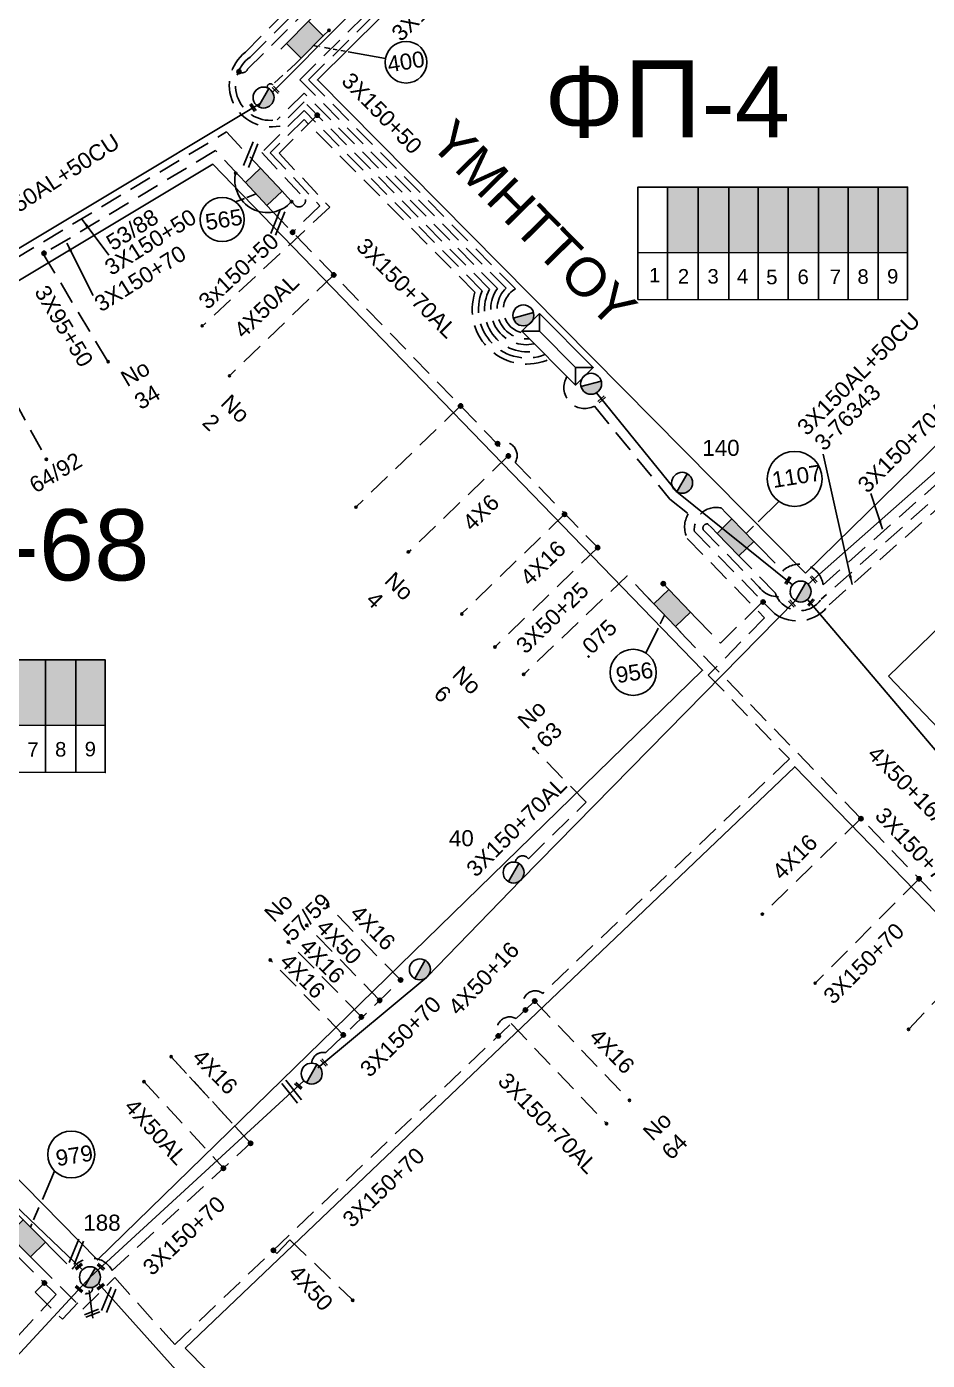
# Model space of a CAD drawing. Header units: millimetres. Extents: x 1421 to 13344, y 800 to 1949.
# Drawn here: x 11825.2 to 11926.5, y 963.7 to 1113.6 of the extents above; entities that cross this region are included whole.
import ezdxf

# ---------------------------------------------------------------- set-up
doc = ezdxf.new("R2010")
doc.units = ezdxf.units.MM
doc.linetypes.add('DASHED', pattern=[19.05, 12.7, -6.35])
for name, color, linetype in [('Link Box 4 Διευθύνσεων', 7, 'Continuous'), ('Pillar OTE', 7, 'Continuous'), ('Άγνωστα', 7, 'Continuous'), ('Γυμνά εναέρια ΧΤ και ΦΟΠ (3Φ)   4x50+16AL', 7, 'Continuous'), ('Εναέρια παροχή ΧΤ 4x16', 7, 'SYN_LINE'), ('Επιγραφές - Σχήματα', 7, 'Continuous'), ('Καλωδια ΧΤ  3X95+50', 7, 'Continuous'), ('Καλώδια ΧΤ   3x150+50CU', 7, 'DASHED'), ('Καλώδια ΧΤ   3x150+70AL', 7, 'DASHED'), ('Καλώδια ΧΤ   3x150AL+50CU', 7, 'DASHED'), ('Μηχανική τομή', 7, 'Continuous'), ('Στύλος ΦΜ', 7, 'Continuous'), ('Στύλος ΦΜ @ 1', 7, 'Continuous'), ('Συνδέσεις', 7, 'Continuous'), ('Τομή', 7, 'Continuous'), ('Υποσταθμός εναέριος 2 στύλων', 7, 'Continuous'), ('Υποσταθμός πόλεως', 7, 'Continuous'), ('Υπόβαθρο ΔΕΗ', 7, 'Continuous'), ('Υπόγεια Καλώδια Δικτύου ΧΤ   .075', 7, 'DASHED'), ('Υπόγεια Καλώδια Δικτύου ΧΤ   .10', 7, 'DASHED'), ('Υπόγεια καλώδια Παροχών ΧΤ   4x16AL', 7, 'DASHED'), ('Υπόγεια καλώδια Παροχών ΧΤ   4x50AL', 7, 'DASHED'), ('Υπόγεια καλώδια Παροχών ΧΤ   4x6', 7, 'DASHED')]:
    doc.layers.add(name, color=color, linetype=linetype)
doc.styles.add('arial', font='ARIAL.TTF')
doc.styles.get("Standard").update_dxf_attribs({"font": 'ARIAL.TTF'})
doc.linetypes.add('SYN_LINE', pattern='A,0.5,-0.0001,["/\\/\\/\\/",Standard,S=0.1,R=0,X=0,Y=-0.05],-0.25', length=0.7501)
doc.dimstyles.new('ISO-25', dxfattribs={"dimtxt": 2.5, "dimasz": 2.5, "dimexe": 1.25, "dimexo": 0.625, "dimtad": 1, "dimtxsty": 'Standard', "dimcen": 2.5, "dimadec": 0, "dimazin": 0, "dimtfac": 1, "dimtmove": 0, "dimatfit": 3, "dimfxl": 1, "dimarcsym": 0})

# ---------------------------------------------------------------- blocks, each defined once
blk = doc.blocks.new('LINK BOX 4 ΑΝΑΧΩΡΗΣΕΩΝ')
at = {"layer": 'Link Box 4 Διευθύνσεων', "ltscale": 40}
blk.add_hatch(color=256, dxfattribs=at).paths.add_polyline_path([(-3.54, 0), (-3.54, -4.67), (3.54, -4.67), (3.54, 0)])
for p, q in [((-3.54, 0), (-5.33, 0)), ((5.33, 0), (3.54, 0)), ((-3.54, -4.67), (-5.33, -4.67)), ((5.33, -4.67), (3.54, -4.67))]:
    blk.add_line(p, q, dxfattribs=at)
blk.add_lwpolyline([(-3.54, -4.67), (-3.54, 0), (3.54, 0), (3.54, -4.67)], close=True, dxfattribs=at)
blk = doc.blocks.new('ΥΠΑΡΧΩΝ ΤΣΙΜΕΝΤΕΝΙΟΣ ΣΤΥΛΟΣ')
at = {"layer": 'Στύλος ΦΜ'}
blk.add_hatch(color=7, dxfattribs=at).paths.add_polyline_path([(-1.29, -2.28, 0.574793), (2.62, 0, 0.268822), (1.3, 2.27)])
at = {"layer": 'Στύλος ΦΜ', "color": 7}
blk.add_line((-1.29, -2.28), (1.3, 2.27), dxfattribs=at)
blk.add_circle((0, 0), 2.62, dxfattribs=at)
at = {"layer": 'Στύλος ΦΜ', "flags": 4}
for tag, p in [('ΑΡΙΘΜΟΣ', (-4.68, 8.05)), ('ΤΥΠΟΣ', (-4.91, 3.03))]:
    blk.add_attdef(tag, p, '', height=4, dxfattribs=at)
blk = doc.blocks.new('ΥΠΟΣΤΑΘΜΟΣ ΕΝΑΕΡΙΟΣ ΕΠΙ 2 ΣΤΥΛΩΝ')
at = {"layer": 'Υποσταθμός εναέριος 2 στύλων', "linetype": 'Continuous'}
for points in [[(-11.97, -2.11, 0.574793), (-8.45, -0.07, 0.268822), (-9.64, 1.98)], [(9.68, -2.15, 0.574793), (13.19, -0.1, 0.268822), (12.01, 1.95)]]:
    blk.add_hatch(color=256, dxfattribs=at).paths.add_polyline_path(points)
for p, q in [((-11.97, -2.11), (-9.64, 1.98)), ((9.68, -2.15), (12.01, 1.95))]:
    blk.add_line(p, q, dxfattribs=at)
for centre in [(-10.81, -0.07), (10.84, -0.1)]:
    blk.add_circle(centre, 2.36, dxfattribs=at)
at = {"layer": 'Υποσταθμός πόλεως', "linetype": 'Continuous', "ltscale": 40}
blk.add_lwpolyline([(-8.57, 2.82), (8.57, 2.82), (8.57, -2.82), (-8.57, -2.82)], close=True, dxfattribs=at)
for points in [[(-5.75, 0), (-8.57, 2.82)], [(-8.57, -2.82), (-5.75, 0)], [(-5.75, 0), (5.75, 0)], [(5.75, 0), (8.57, 2.82)], [(8.57, -2.82), (5.75, 0)]]:
    blk.add_lwpolyline(points, dxfattribs=at)
at = {"layer": 'Υποσταθμός εναέριος 2 στύλων', "ltscale": 40, "flags": 1}
for tag, p in [('ΜΕΤΑΣΧΗΜΑΤΙΣΜΟΣ', (14.09, 2.51)), ('ΙΣΧΥΣ', (14.07, -0.28)), ('ΑΡΙΘΜΟΣ', (14.19, -3))]:
    blk.add_attdef(tag, p, '', height=1.8, dxfattribs=at)
blk = doc.blocks.new('ΜΗΧΑΝΙΚΗ ΤΟΜΗ')
at = {"layer": 'Μηχανική τομή', "ltscale": 40}
for p, q in [((-1.89, 0.78), (1.89, 0.78)), ((1.89, 0), (-1.89, 0))]:
    blk.add_line(p, q, dxfattribs=at)
blk = doc.blocks.new('ΤΟΜΗ')
at = {"layer": 'Τομή', "ltscale": 40}
for p, q in [((-5.68, 0), (5.68, 0)), ((5.68, -2.33), (-5.68, -2.33))]:
    blk.add_line(p, q, dxfattribs=at)
blk = doc.blocks.new('_ΣΥΝΔΕΣΗ')
at = {"layer": 'Συνδέσεις', "linetype": 'SYN_LINE', "ltscale": 40}
blk.add_hatch(color=256, dxfattribs=at).paths.add_polyline_path([(0.5, -0.01, 1), (-0.5, -0.01, 1)])
at = {"layer": 'Συνδέσεις'}
blk.add_circle((0, -0.01), 0.5, dxfattribs=at)
blk = doc.blocks.new('τομή_')
at = {"layer": 'Επιγραφές - Σχήματα'}
for p, q in [((-1.29, -0.22), (0.13, 0.75)), ((-1.08, -0.46), (0.34, 0.51)), ((-0.66, 0.62), (-0.29, -0.37))]:
    blk.add_line(p, q, dxfattribs=at)

msp = doc.modelspace()

# ---------------------------------------------------------------- hatches: boundary and pattern name
at = {"layer": 'Άγνωστα', "linetype": 'DASHED', "ltscale": 0.2}
h = msp.add_hatch(color=62, dxfattribs=at)
h.dxf.hatch_style = 1
h.paths.add_polyline_path([(11900.68935, 1095.59639), (11897.24947, 1095.59661), (11897.24901, 1088.23602), (11900.68889, 1088.23268)])
h = msp.add_hatch(color=6, dxfattribs=at)
h.dxf.hatch_style = 1
h.paths.add_polyline_path([(11900.68889, 1088.23268), (11904.12845, 1088.22933), (11904.12892, 1095.59618), (11900.68935, 1095.59639)])
h = msp.add_hatch(color=2, dxfattribs=at)
h.dxf.hatch_style = 1
h.paths.add_polyline_path([(11904.12845, 1088.22933), (11907.42601, 1088.22613), (11907.42647, 1095.59597), (11904.12892, 1095.59618)])
h = msp.add_hatch(color=151, dxfattribs=at)
h.dxf.hatch_style = 1
h.paths.add_polyline_path([(11910.81247, 1095.59576), (11907.42647, 1095.59597), (11907.42601, 1088.22613), (11910.81201, 1088.22284)])
h = msp.add_hatch(color=1, dxfattribs=at)
h.dxf.hatch_style = 1
h.paths.add_polyline_path([(11910.81201, 1088.22284), (11914.20865, 1088.21955), (11914.20911, 1095.59554), (11910.81247, 1095.59576)])
h = msp.add_hatch(color=133, dxfattribs=at)
h.dxf.hatch_style = 1
h.paths.add_polyline_path([(11917.54616, 1095.59534), (11914.20911, 1095.59554), (11914.20865, 1088.21955), (11917.5457, 1088.2163)])
h = msp.add_hatch(color=85, dxfattribs=at)
h.dxf.hatch_style = 1
h.paths.add_polyline_path([(11917.5457, 1088.2163), (11920.93408, 1088.21301), (11920.93454, 1095.59512), (11917.54616, 1095.59534)])
h = msp.add_hatch(color=30, dxfattribs=at)
h.dxf.hatch_style = 1
h.paths.add_polyline_path([(11924.25464, 1095.59492), (11920.93454, 1095.59512), (11920.93408, 1088.21301), (11924.25418, 1088.20979)])
at = {"layer": 'Καλώδια ΧΤ   3x150+50CU', "linetype": 'DASHED', "ltscale": 0.2}
h = msp.add_hatch(color=6, dxfattribs=at)
h.dxf.hatch_style = 1
h.paths.add_polyline_path([(11827.29684, 1042.43229), (11823.95979, 1042.4325), (11823.95933, 1035.0565), (11827.29638, 1035.05326)])
h = msp.add_hatch(color=151, dxfattribs=at)
h.dxf.hatch_style = 1
h.paths.add_polyline_path([(11830.68522, 1042.43208), (11827.29684, 1042.43229), (11827.29638, 1035.05326), (11830.68475, 1035.04997)])
h = msp.add_hatch(color=85, dxfattribs=at)
h.dxf.hatch_style = 1
h.paths.add_polyline_path([(11834.00532, 1042.43187), (11830.68522, 1042.43208), (11830.68475, 1035.04997), (11834.00485, 1035.04674)])

# ---------------------------------------------------------------- linework, layer by layer
at = {"layer": 'Pillar OTE', "ltscale": 40}
for points in [[(11893.92077, 1082.95653), (11893.92156, 1095.59681), (11924.25464, 1095.59492), (11924.25385, 1082.92716), (11893.92077, 1082.95746)], [(11897.24868, 1082.95413), (11897.24947, 1095.59661)], [(11900.68856, 1082.9507), (11900.68935, 1095.59639)], [(11904.12812, 1082.94726), (11904.12892, 1095.59618)], [(11907.42568, 1082.94397), (11907.42647, 1095.59597)], [(11910.81168, 1082.94059), (11910.81247, 1095.59576)], [(11914.20832, 1082.9372), (11914.20911, 1095.59554)], [(11917.54537, 1082.93386), (11917.54616, 1095.59534)], [(11920.93375, 1082.93048), (11920.93454, 1095.59512)], [(11893.9211, 1088.23925), (11924.25418, 1088.20979)], [(11803.67145, 1029.79348), (11803.67224, 1042.43377), (11834.00532, 1042.43187), (11834.00452, 1029.76412), (11803.67145, 1029.79441)], [(11827.29605, 1029.77082), (11827.29684, 1042.43229)], [(11830.68442, 1029.76743), (11830.68522, 1042.43208)], [(11803.67178, 1035.0762), (11834.00485, 1035.04674)]]:
    msp.add_lwpolyline(points, dxfattribs=at)
at = {"layer": 'Άγνωστα', "color": 151, "linetype": 'DASHED', "ltscale": 0.2}
for points in [[(11873.96581, 1070.99473), (11862.19602, 1059.60332)], [(11889.38727, 1055.06103), (11877.82795, 1043.87332)]]:
    msp.add_lwpolyline(points, dxfattribs=at)
at = {"layer": 'Γυμνά εναέρια ΧΤ και ΦΟΠ (3Φ)   4x50+16AL', "color": 6, "linetype": 'Continuous', "ltscale": 0.2}
msp.add_lwpolyline([(11852.82402, 1106.26302), (11868.96956, 1122.53037), (11887.06975, 1140.6597), (11912.76185, 1166.97225), (11938.11637, 1189.00015)], dxfattribs=at)
at = {"layer": 'Γυμνά εναέρια ΧΤ και ΦΟΠ (3Φ)   4x50+16AL', "color": 30, "linetype": 'Continuous', "ltscale": 0.2}
msp.add_lwpolyline([(11742.08391, 1045.96735), (11778.31532, 1064.98386), (11814.42241, 1082.82139), (11851.42409, 1104.99779)], dxfattribs=at)
at = {"layer": 'Γυμνά εναέρια ΧΤ και ΦΟΠ (3Φ)   4x50+16AL', "color": 151, "linetype": 'Continuous', "ltscale": 0.2}
for points in [[(11913.06078, 1050.93753), (11936.43417, 1071.56709), (11959.14625, 1094.55791)], [(11833.23457, 972.31812), (11853.86032, 949.26639), (11875.6338, 927.52918), (11901.63495, 901.55836)]]:
    msp.add_lwpolyline(points, dxfattribs=at)
at = {"layer": 'Γυμνά εναέρια ΧΤ και ΦΟΠ (3Φ)   4x50+16AL', "color": 1, "linetype": 'Continuous', "ltscale": 0.2}
for points in [[(11889.24522, 1072.46765), (11898.3061, 1061.32012), (11911.2985, 1050.85588)], [(11911.63473, 1049.09265), (11880.74613, 1017.66311), (11870.18726, 1006.76461), (11857.90517, 996.55099)]]:
    msp.add_lwpolyline(points, dxfattribs=at)
at = {"layer": 'Γυμνά εναέρια ΧΤ και ΦΟΠ (3Φ)   4x50+16AL', "color": 173, "linetype": 'Continuous', "ltscale": 0.2}
msp.add_lwpolyline([(11912.97977, 1049.22077), (11939.34872, 1018.19003), (11962.10327, 995.94867)], dxfattribs=at)
at = {"layer": 'Γυμνά εναέρια ΧΤ και ΦΟΠ (3Φ)   4x50+16AL', "color": 2, "linetype": 'Continuous', "ltscale": 0.2}
msp.add_lwpolyline([(11742.11303, 1044.99243), (11774.20349, 1031.53576), (11790.88375, 1014.03694), (11816.89002, 987.6979), (11831.43244, 973.82734)], dxfattribs=at)
at = {"layer": 'Γυμνά εναέρια ΧΤ και ΦΟΠ (3Φ)   4x50+16AL', "color": 85, "linetype": 'Continuous', "ltscale": 0.2}
msp.add_lwpolyline([(11745.38465, 885.39213), (11772.53352, 912.89316), (11795.98596, 935.06757), (11807.87753, 946.61466), (11832.28992, 973.01835), (11856.35277, 995.10529)], dxfattribs=at)
at = {"layer": 'Καλωδια ΧΤ  3X95+50', "color": 85, "linetype": 'DASHED', "ltscale": 0.2}
msp.add_lwpolyline([(11827.02937, 1088.08755), (11834.27146, 1075.99572)], dxfattribs=at)
at = {"layer": 'Καλώδια ΧΤ   3x150+50CU', "color": 6, "linetype": 'DASHED', "ltscale": 0.2}
for points in [[(11882.26709, 1077.9787, -0.693418339), (11878.12174, 1084.20381), (11856.37157, 1106.17678), (11853.33541, 1103.17141, -0.805601327), (11850.30456, 1110.22409), (11858.84315, 1118.75539), (11833.30203, 1144.58406), (11844.13053, 1154.61366, 0.644332628), (11842.03311, 1157.76017), (11840.47156, 1156.31537)], [(11848.98011, 1108.58108, 0.46823958), (11850.01288, 1108.8444), (11857.49266, 1116.31778, -0.803802793), (11858.17361, 1115.53655), (11857.51207, 1114.87557)], [(11798.38791, 1070.38507), (11795.88231, 1075.44509), (11813.65556, 1084.22714), (11818.3952, 1087.06778, -0.373201804), (11820.51557, 1085.54055), (11847.64857, 1101.80231), (11850.85622, 1098.36593)]]:
    msp.add_lwpolyline(points, format="xyb", dxfattribs=at)
at = {"layer": 'Καλώδια ΧΤ   3x150+50CU', "color": 30, "linetype": 'DASHED', "ltscale": 0.2}
msp.add_lwpolyline([(11881.06721, 1079.18775, -0.718718818), (11880.14345, 1084.15145), (11856.87408, 1107.65919), (11868.35645, 1119.02395, 0.855723367), (11872.78026, 1123.40245), (11887.33716, 1137.81023, 0.972203651), (11890.09413, 1140.53896), (11906.52976, 1156.80624), (11920.97059, 1142.55392)], format="xyb", dxfattribs=at)
at = {"layer": 'Καλώδια ΧΤ   3x150+50CU', "color": 6, "linetype": 'DASHED', "ltscale": 0.1}
msp.add_lwpolyline([(11855.39241, 1109.45834), (11852.82376, 1107.11232, 0.815864741), (11852.24726, 1106.76358)], format="xyb", dxfattribs=at)
at = {"layer": 'Καλώδια ΧΤ   3x150+50CU', "color": 85, "linetype": 'DASHED', "ltscale": 0.2}
for points in [[(11883.46122, 1076.77545, -0.666589692), (11876.40175, 1083.94557), (11856.36136, 1104.19676), (11851.59609, 1099.47987, -0.002323226), (11851.59609, 1099.47987), (11856.52741, 1094.19691, -0.611774999), (11855.42445, 1093.47194), (11854.49209, 1094.47078)], [(11903.85905, 1058.93323), (11903.28725, 1059.51944, 0.513096279), (11900.26411, 1056.87593), (11909.27492, 1047.63794, 0.411348543), (11915.41408, 1048.61417), (11938.64389, 1069.23636), (11950.36716, 1081.10351), (11958.35207, 1072.46288)]]:
    msp.add_lwpolyline(points, format="xyb", dxfattribs=at)
at = {"layer": 'Καλώδια ΧΤ   3x150+50CU', "color": 2, "linetype": 'DASHED', "ltscale": 0.2}
msp.add_lwpolyline([(11857.84385, 1103.69439), (11853.57233, 1099.41441), (11859.24641, 1093.33573), (11844.84413, 1079.89211)], dxfattribs=at)
at = {"layer": 'Καλώδια ΧΤ   3x150+50CU', "linetype": 'DASHED', "ltscale": 0.2}
for points in [[(11848.655, 1093.94318), (11849.67444, 1094.33216)], [(11849.93966, 1094.43336), (11850.96795, 1094.82572)]]:
    msp.add_lwpolyline(points, dxfattribs=at)
at = {"layer": 'Καλώδια ΧΤ   3x150+50CU', "color": 85, "linetype": 'DASHED', "ltscale": 0.2}
for points in [[(11799.51083, 1070.94111), (11797.39591, 1075.3057), (11814.03898, 1083.52426), (11816.50901, 1085.00464), (11827.3845, 1064.99116)], [(11900.4386, 1047.14806), (11903.19542, 1044.32174), (11907.96842, 1048.97738)]]:
    msp.add_lwpolyline(points, dxfattribs=at)
at = {"layer": 'Καλώδια ΧΤ   3x150+50CU', "color": 173, "linetype": 'DASHED', "ltscale": 0.2}
for points in [[(11959.25541, 1073.29767), (11950.44174, 1082.75939), (11937.90732, 1070.01327), (11914.54156, 1049.27039, -0.627624175), (11909.37218, 1049.93845), (11905.90879, 1053.48916)], [(11902.18824, 1057.30351), (11901.79525, 1057.7064, 0.647767567), (11901.2849, 1057.03241), (11907.53569, 1050.62403, 0.3741692), (11911.06558, 1049.8637)]]:
    msp.add_lwpolyline(points, format="xyb", dxfattribs=at)
at = {"layer": 'Καλώδια ΧΤ   3x150+50CU', "color": 5, "linetype": 'DASHED', "ltscale": 0.2}
for points in [[(11822.48493, 978.45723), (11822.07926, 978.86522, 0.665206203), (11821.44597, 978.0579), (11828.47973, 971.04798), (11820.98153, 962.93815), (11823.13479, 960.97118), (11809.05845, 945.56164), (11800.71549, 937.62514), (11790.87737, 947.75354)], [(11827.16616, 972.3571), (11826.13554, 971.32297), (11829.1928, 968.27608), (11831.90458, 971.20907, 0.586299325), (11832.55205, 971.86743)]]:
    msp.add_lwpolyline(points, format="xyb", dxfattribs=at)
at = {"layer": 'Καλώδια ΧΤ   3x150+70AL', "color": 62, "linetype": 'DASHED', "ltscale": 0.2}
msp.add_lwpolyline([(11881.7118, 1078.53824, -0.708840154), (11879.08027, 1084.2305), (11855.88411, 1107.66426), (11868.38467, 1120.03677, 1.164355137), (11871.23892, 1123.54695)], format="xyb", dxfattribs=at)
at = {"layer": 'Καλώδια ΧΤ   3x150+70AL', "color": 151, "linetype": 'DASHED', "ltscale": 0.2}
for points in [[(11883.97796, 1076.25476, -0.656142009), (11875.58892, 1083.77748), (11856.35643, 1103.20697), (11852.56824, 1099.45738)], [(11878.05821, 1066.76639, -0.759381497), (11880.11945, 1064.63669), (11889.38727, 1055.06103)]]:
    msp.add_lwpolyline(points, format="xyb", dxfattribs=at)
at = {"layer": 'Καλώδια ΧΤ   3x150+70AL', "color": 85, "linetype": 'DASHED', "ltscale": 0.2}
for points in [[(11849.15002, 1096.77329), (11846.41816, 1099.69996), (11827.02937, 1088.08755)], [(11925.53906, 1017.8183), (11913.93935, 1006.16221)]]:
    msp.add_lwpolyline(points, dxfattribs=at)
at = {"layer": 'Καλώδια ΧΤ   3x150+70AL', "color": 151, "linetype": 'DASHED', "ltscale": 0.2}
for points in [[(11852.56824, 1099.45737), (11858.13911, 1093.49775), (11855.06543, 1090.52289)], [(11852.78589, 1092.87815), (11879.36578, 1065.41539)]]:
    msp.add_lwpolyline(points, dxfattribs=at)
at = {"layer": 'Καλώδια ΧΤ   3x150+70AL', "color": 173, "linetype": 'DASHED', "ltscale": 0.2}
msp.add_lwpolyline([(11907.5796, 1055.11888), (11910.20588, 1052.42639, -0.619572122), (11914.74079, 1050.87806), (11937.17075, 1070.79018), (11952.0322, 1085.83403), (11955.53523, 1085.79258), (11956.22942, 1086.47428)], format="xyb", dxfattribs=at)
at = {"layer": 'Καλώδια ΧΤ   3x150+70AL', "color": 133, "linetype": 'DASHED', "ltscale": 0.2}
for points in [[(11885.92687, 1074.29096, 0.757993771), (11889.0256, 1070.96215), (11897.51152, 1060.52198), (11899.57262, 1058.86195, 0.249282097), (11899.46235, 1056.09389), (11908.16438, 1047.15937), (11901.83296, 1040.72201), (11910.95704, 1031.28664), (11883.21123, 1004.93104, 0.865277224), (11881.25694, 1003.06725)], [(11827.89702, 976.32446), (11830.2986, 973.90917, -0.576411994), (11834.77647, 973.78044), (11850.34623, 988.0717)]]:
    msp.add_lwpolyline(points, format="xyb", dxfattribs=at)
at = {"layer": 'Καλώδια ΧΤ   3x150+70AL', "color": 85, "linetype": 'DASHED', "ltscale": 0.2}
msp.add_lwpolyline([(11898.64418, 1045.63074), (11938.78726, 1004.1181, -0.559663038), (11941.07988, 1001.74727)], format="xyb", dxfattribs=at)
at = {"layer": 'Καλώδια ΧΤ   3x150+70AL', "color": 1, "linetype": 'DASHED', "ltscale": 0.2}
for points in [[(11880.1292, 1019.67896, -0.670488244), (11881.59004, 1020.07417), (11888.10054, 1026.41617), (11882.20299, 1032.47042)], [(11857.21941, 997.07948, -0.461548114), (11858.82857, 998.26111), (11867.21674, 1006.43217)]]:
    msp.add_lwpolyline(points, format="xyb", dxfattribs=at)
at = {"layer": 'Καλώδια ΧΤ   3x150+70AL', "color": 133, "linetype": 'DASHED', "ltscale": 0.2}
msp.add_lwpolyline([(11826.24194, 974.67877), (11831.49489, 969.39583), (11835.07624, 972.95685), (11841.81302, 965.44989), (11879.65428, 1001.53881), (11890.40527, 990.26579)], dxfattribs=at)
at = {"layer": 'Υπόβαθρο ΔΕΗ'}
for points in [[(11912.77689, 1052.17877), (11857.86404, 1107.65412), (11929.67179, 1178.72633), (11985.29876, 1123.19994), (11912.77689, 1052.17877)], [(11857.44289, 1111.50707), (11857.87859, 1111.42886)], [(11858.08197, 1111.39236), (11858.13274, 1111.38325)], [(11922.09142, 1040.61581), (11996.14841, 1112.31541), (12046.73207, 1060.78301), (11980.97714, 995.80187), (11963.34289, 997.46951), (11922.09142, 1040.61581)], [(11858.65556, 1111.28941), (11859.25584, 1111.18166)], [(11859.63766, 1111.11313), (11860.07298, 1111.03499)], [(11860.51412, 1110.95581), (11860.97178, 1110.87366)], [(11861.31893, 1110.81136), (11865.52461, 1110.05648)], [(11757.52788, 1051.87159), (11833.11489, 974.9542), (11901.18629, 1041.2638), (11846.11111, 1098.16834), (11820.20803, 1082.65438), (11757.52788, 1051.87159)], [(11909.77939, 1060.25112), (11907.44419, 1057.97334)], [(11906.92203, 1057.46402), (11906.08679, 1056.64933)], [(11896.43478, 1046.491), (11896.91095, 1047.46624)], [(11894.82343, 1043.19086), (11896.20287, 1046.01604)], [(11842.99257, 965.02714), (11911.55255, 1030.41226), (11954.40009, 986.23133), (11954.70726, 969.98065), (11895.08113, 912.16411), (11842.99257, 965.02714)], [(11828.30831, 984.9439), (11826.93164, 981.75889)], [(11826.54276, 980.8592), (11825.9436, 979.473)], [(11825.74319, 979.00935), (11825.5869, 978.64777)], [(11832.45104, 969.46052), (11832.18716, 971.50293)]]:
    msp.add_lwpolyline(points, dxfattribs=at)
for centre, radius in [((11867.83173, 1109.64237), 2.34398), ((11847.15528, 1091.95783), 2.48813), ((11911.54098, 1062.78622), 3.08706), ((11893.38158, 1041.02945), 2.5982), ((11830.17383, 986.80821), 2.63739)]:
    msp.add_circle(centre, radius, dxfattribs=at)
msp.add_arc((11852.22301, 1096.37937), 3.6442, 165.8940301, 318.6407709, dxfattribs=at)
at = {"layer": 'Υπόγεια Καλώδια Δικτύου ΧΤ   .075', "color": 85, "linetype": 'DASHED', "ltscale": 0.2}
msp.add_lwpolyline([(11895.38178, 1049.0706), (11892.69895, 1051.88533), (11881.06519, 1040.79676)], dxfattribs=at)
at = {"layer": 'Υπόγεια Καλώδια Δικτύου ΧΤ   .10', "color": 2, "ltscale": 0.2}
msp.add_lwpolyline([(11882.9376, 1077.30307, -0.675153344), (11877.2279, 1084.11177), (11856.36652, 1105.18684), (11853.62208, 1102.47023, -0.79600428), (11849.76128, 1110.76783), (11857.29924, 1118.32137), (11832.27538, 1143.63315), (11832.27538, 1143.63315), (11829.83619, 1141.22171)], format="xyb", dxfattribs=at)
at = {"layer": 'Υπόγεια καλώδια Παροχών ΧΤ   4x16AL', "color": 151, "linetype": 'DASHED', "ltscale": 0.2}
msp.add_lwpolyline([(11885.7125, 1058.85592), (11874.15318, 1047.66821)], dxfattribs=at)
at = {"layer": 'Υπόγεια καλώδια Παροχών ΧΤ   4x16AL', "color": 85, "linetype": 'DASHED', "ltscale": 0.2}
for points in [[(11918.99767, 1024.58286), (11907.91353, 1013.83812)], [(11924.36794, 1000.89287), (11933.03941, 1010.06205)]]:
    msp.add_lwpolyline(points, dxfattribs=at)
at = {"layer": 'Υπόγεια καλώδια Παροχών ΧΤ   4x16AL', "color": 1, "linetype": 'DASHED', "ltscale": 0.2}
for points in [[(11867.21674, 1006.43217), (11859.0045, 1014.86261)], [(11862.80509, 1002.28902), (11854.59284, 1010.71946)], [(11860.77478, 1000.26512), (11852.56254, 1008.69556)]]:
    msp.add_lwpolyline(points, dxfattribs=at)
at = {"layer": 'Υπόγεια καλώδια Παροχών ΧΤ   4x16AL', "color": 133, "linetype": 'DASHED', "ltscale": 0.2}
msp.add_lwpolyline([(11878.20277, 1000.15451, -0.752771105), (11880.22763, 1002.08561), (11882.28625, 1004.0489)], format="xyb", dxfattribs=at)
for points in [[(11882.30687, 1004.06856), (11892.98345, 992.87358)], [(11850.34623, 988.0717), (11841.41169, 997.80553)], [(11841.41169, 997.80553), (11850.34623, 988.0717)]]:
    msp.add_lwpolyline(points, dxfattribs=at)
at = {"layer": 'Υπόγεια καλώδια Παροχών ΧΤ   4x50AL', "color": 151, "linetype": 'DASHED', "ltscale": 0.2}
msp.add_lwpolyline([(11859.62056, 1085.65075), (11848.06124, 1074.46304)], dxfattribs=at)
at = {"layer": 'Υπόγεια καλώδια Παροχών ΧΤ   4x50AL', "color": 1, "linetype": 'DASHED', "ltscale": 0.2}
msp.add_lwpolyline([(11864.84853, 1004.17139), (11856.63629, 1012.60182)], dxfattribs=at)
at = {"layer": 'Υπόγεια καλώδια Παροχών ΧΤ   4x50AL', "color": 133, "linetype": 'DASHED', "ltscale": 0.2}
for points in [[(11838.35875, 995.00328), (11847.29329, 985.26945)], [(11852.91896, 976.04154), (11853.28836, 975.68294), (11854.76378, 977.20276), (11861.76104, 970.51784)]]:
    msp.add_lwpolyline(points, dxfattribs=at)
at = {"layer": 'Υπόγεια καλώδια Παροχών ΧΤ   4x6', "color": 151, "linetype": 'DASHED', "ltscale": 0.2}
msp.add_lwpolyline([(11879.36578, 1065.41539), (11868.124, 1054.53501)], dxfattribs=at)

# ---------------------------------------------------------------- block references
at = {"layer": 'Link Box 4 Διευθύνσεων'}
for p, xscale, yscale, zscale, rotation in [((11857.27708, 1111.34141), 0.4999999999999997, 0.4999999999999997, 0.4999999999999997, 224.9754948062223), ((11852.67416, 1096.41835), 0.4999999999999999, 0.4999999999999999, 0.4999999999999999, 313.028263398209), ((11905.71933, 1057.02606), 0.4999999999999998, 0.4999999999999998, 0.4999999999999998, 314.2867900172728), ((11898.60046, 1049.07658), 0.4999999999999999, 0.4999999999999999, 0.4999999999999999, 313.6255618575326), ((11826.01852, 978.21369), 0.4999999999999998, 0.4999999999999998, 0.4999999999999998, 314.8369053063458)]:
    msp.add_blockref('LINK BOX 4 ΑΝΑΧΩΡΗΣΕΩΝ', p, dxfattribs=dict(at, xscale=xscale, yscale=yscale, zscale=zscale, rotation=rotation))
at = {"layer": 'Επιγραφές - Σχήματα', "rotation": 347.0273283524727}
msp.add_blockref('τομή_', (11832.95578, 968.70316), dxfattribs=at)
at = {"layer": 'Μηχανική τομή'}
for p, xscale, yscale, zscale, rotation in [((11853.10428, 1106.46296), 0.2500000000001926, 0.2500000000001926, 0.2500000000001926, 313.9232981806344), ((11850.53244, 1104.48477), 0.2500000000001927, 0.2500000000001927, 0.2500000000001927, 304.5965677396807), ((11889.89472, 1071.66858), 0.249999999999919, 0.249999999999919, 0.249999999999919, 41.32847349765899), ((11910.87162, 1051.32048), 0.249999999999919, 0.249999999999919, 0.249999999999919, 56.71028689088859), ((11913.60738, 1051.41456), 0.2500000000001928, 0.2500000000001928, 0.2500000000001928, 312.6268794242704), ((11911.16819, 1048.69352), 0.2500000000001928, 0.2500000000001928, 0.2500000000001928, 312.6268794242704), ((11913.4667, 1048.82945), 0.249999999999919, 0.249999999999919, 0.249999999999919, 48.76881765003649), ((11858.54102, 997.08082), 0.2500000000001928, 0.2500000000001928, 0.2500000000001928, 312.6268794242704), ((11855.66043, 994.4698), 0.2500000000001927, 0.2500000000001927, 0.2500000000001927, 320.3750279087856), ((11831.09782, 974.14651), 0.2499999999999681, 0.2499999999999681, 0.2499999999999681, 40.16075936591835), ((11833.4568, 974.08941), 0.2500000000001927, 0.2500000000001927, 0.2500000000001927, 320.3750279087856), ((11830.9855, 971.60753), 0.2500000000001927, 0.2500000000001927, 0.2500000000001927, 320.3750279087856), ((11833.55107, 971.8551), 0.2499999999999681, 0.2499999999999681, 0.2499999999999681, 36.11407878704492)]:
    msp.add_blockref('ΜΗΧΑΝΙΚΗ ΤΟΜΗ', p, dxfattribs=dict(at, xscale=xscale, yscale=yscale, zscale=zscale, rotation=rotation))
at = {"layer": 'Στύλος ΦΜ @ 1', "ltscale": 40, "xscale": 0.4499999999998181, "yscale": 0.4499999999998181, "zscale": 0.4499999999998181}
for p in [(11851.80536, 1105.67185), (11912.21576, 1050.11712), (11869.3889, 1007.63049), (11857.22044, 995.90171)]:
    msp.add_blockref('ΥΠΑΡΧΩΝ ΤΣΙΜΕΝΤΕΝΙΟΣ ΣΤΥΛΟΣ', p, dxfattribs=at)
at = {"layer": 'Στύλος ΦΜ @ 1', "ltscale": 40}
ref = msp.add_blockref('ΥΠΑΡΧΩΝ ΤΣΙΜΕΝΤΕΝΙΟΣ ΣΤΥΛΟΣ', (11898.88713, 1062.34459), dxfattribs=dict(at, xscale=0.4499999999998181, yscale=0.4499999999998181, zscale=0.4499999999998181))
ref.add_attrib('ΤΥΠΟΣ', '140', (11901.15714, 1065.37683), dxfattribs={"layer": 'Στύλος ΦΜ', "height": 1.8, "flags": 4})
ref = msp.add_blockref('ΥΠΑΡΧΩΝ ΤΣΙΜΕΝΤΕΝΙΟΣ ΣΤΥΛΟΣ', (11879.93524, 1018.51728), dxfattribs=dict(at, xscale=0.4499999999998181, yscale=0.4499999999998181, zscale=0.4499999999998181))
ref.add_attrib('ΤΥΠΟΣ', '40', (11872.65348, 1021.47956), dxfattribs={"layer": 'Στύλος ΦΜ', "height": 1.8, "flags": 4})
ref = msp.add_blockref('ΥΠΑΡΧΩΝ ΤΣΙΜΕΝΤΕΝΙΟΣ ΣΤΥΛΟΣ', (11832.2847, 973.01446), dxfattribs=dict(at, xscale=0.4499999999998181, yscale=0.4499999999998181, zscale=0.4499999999998181))
ref.add_attrib('ΤΥΠΟΣ', '188', (11831.53318, 978.24046), dxfattribs={"layer": 'Στύλος ΦΜ', "height": 1.8, "flags": 4})
at = {"layer": 'Συνδέσεις'}
for p, xscale, yscale, zscale in [((11859.17192, 1113.23462), 0.25, 0.25, 0.25), ((11849.0436, 1108.59282), 0.4777242751394019, 0.4777242751394019, 0.4777242751394019), ((11857.84271, 1103.69325), 0.4777242751394019, 0.4777242751394019, 0.4777242751394019), ((11848.66614, 1097.17241), 0.25, 0.25, 0.25), ((11854.95827, 1093.97136), 0.25, 0.25, 0.25), ((11855.06543, 1090.52289), 0.4777242751394019, 0.4777242751394019, 0.4777242751394019), ((11827.11219, 1088.1677), 0.4777242751394019, 0.4777242751394019, 0.4777242751394019), ((11859.70337, 1085.7309), 0.4777242751394019, 0.4777242751394019, 0.4777242751394019), ((11844.90487, 1080.00469), 0.25, 0.25, 0.25), ((11834.32786, 1075.9622), 0.25, 0.25, 0.25), ((11847.97329, 1074.37791), 0.25, 0.25, 0.25), ((11873.96581, 1070.99473), 0.4777242751394019, 0.4777242751394019, 0.4777242751394019), ((11878.12671, 1066.74263), 0.4777242751394019, 0.4777242751394019, 0.4777242751394019), ((11827.3845, 1064.99116), 0.25, 0.25, 0.25), ((11879.34159, 1065.37765), 0.4777242751394019, 0.4777242751394019, 0.4777242751394019), ((11862.19602, 1059.60332), 0.25, 0.25, 0.25), ((11885.65926, 1058.8044), 0.4777242751394019, 0.4777242751394019, 0.4777242751394019), ((11868.09567, 1054.5791), 0.25, 0.25, 0.25), ((11889.38727, 1055.06103), 0.4777242751394019, 0.4777242751394019, 0.4777242751394019), ((11896.76232, 1051.00509), 0.4777242751394019, 0.4777242751394019, 0.4777242751394019), ((11908.00158, 1048.94339), 0.4777242751394019, 0.4777242751394019, 0.4777242751394019), ((11874.10738, 1047.59537), 0.25, 0.25, 0.25), ((11877.82795, 1043.87332), 0.25, 0.25, 0.25), ((11881.06519, 1040.79676), 0.25, 0.25, 0.25), ((11882.20206, 1032.47137), 0.25, 0.25, 0.25), ((11918.99767, 1024.58286), 0.4777242751394019, 0.4777242751394019, 0.4777242751394019), ((11925.5376, 1017.81683), 0.4777242751394019, 0.4777242751394019, 0.4777242751394019), ((11859.00357, 1014.86356), 0.25, 0.25, 0.25), ((11907.91353, 1013.83812), 0.25, 0.25, 0.25), ((11856.66057, 1012.57689), 0.25, 0.25, 0.25), ((11854.59284, 1010.71946), 0.25, 0.25, 0.25), ((11852.56254, 1008.69556), 0.25, 0.25, 0.25), ((11867.21674, 1006.43217), 0.4777242751394019, 0.4777242751394019, 0.4777242751394019), ((11913.85146, 1006.07701), 0.25, 0.25, 0.25), ((11864.86778, 1004.14401), 0.4777242751394019, 0.4777242751394019, 0.4777242751394019), ((11882.30687, 1004.06856), 0.4777242751394019, 0.4777242751394019, 0.4777242751394019), ((11862.80509, 1002.28902), 0.4777242751394019, 0.4777242751394019, 0.4777242751394019), ((11881.25694, 1003.06725), 0.4777242751394019, 0.4777242751394019, 0.4777242751394019), ((11860.77478, 1000.26512), 0.4777242751394019, 0.4777242751394019, 0.4777242751394019), ((11878.20277, 1000.15451), 0.4777242751394019, 0.4777242751394019, 0.4777242751394019), ((11924.35499, 1000.87918), 0.25, 0.25, 0.25), ((11841.41169, 997.80553), 0.25, 0.25, 0.25), ((11838.35875, 995.00328), 0.25, 0.25, 0.25), ((11892.9643, 992.89365), 0.25, 0.25, 0.25), ((11890.38612, 990.28586), 0.25, 0.25, 0.25), ((11850.34623, 988.0717), 0.4777242751394019, 0.4777242751394019, 0.4777242751394019), ((11847.29329, 985.26945), 0.4777242751394019, 0.4777242751394019, 0.4777242751394019), ((11852.91542, 976.03817), 0.4777242751394019, 0.4777242751394019, 0.4777242751394019), ((11827.16616, 972.3571), 0.4777242751394019, 0.4777242751394019, 0.4777242751394019), ((11861.83809, 970.42168), 0.25, 0.25, 0.25)]:
    msp.add_blockref('_ΣΥΝΔΕΣΗ', p, dxfattribs=dict(at, xscale=xscale, yscale=yscale, zscale=zscale))
at = {"layer": 'Τομή'}
for p, xscale, yscale, zscale, rotation in [((11850.63467, 1099.13742), 0.2499999999998873, 0.2499999999998873, 0.2499999999998873, 248.1909067709115), ((11853.68023, 1091.49788), 0.2499999999998873, 0.2499999999998873, 0.2499999999998873, 248.1909067709115), ((11855.20807, 994.05459), 0.2499999999999669, 0.2499999999999669, 0.2499999999999669, 308.1680509152084), ((11831.02544, 975.74756), 0.2499999999998873, 0.2499999999998873, 0.2499999999998873, 248.1909067709115), ((11834.66583, 970.36316), 0.2499999999998873, 0.2499999999998873, 0.2499999999998873, 248.1909067709115)]:
    msp.add_blockref('ΤΟΜΗ', p, dxfattribs=dict(at, xscale=xscale, yscale=yscale, zscale=zscale, rotation=rotation))
at = {"layer": 'Υποσταθμός εναέριος 2 στύλων', "xscale": 0.5, "yscale": 0.5, "zscale": 0.5, "rotation": 314.7819022422529}
msp.add_blockref('ΥΠΟΣΤΑΘΜΟΣ ΕΝΑΕΡΙΟΣ ΕΠΙ 2 ΣΤΥΛΩΝ', (11884.86268, 1077.36166), dxfattribs=at)

# ---------------------------------------------------------------- texts
at = {"ltscale": 40, "insert": (11873.34616, 1103.53839), "char_height": 4, "width": 50.2149778, "attachment_point": 1, "rotation": 314.5238529, "style": 'arial'}
msp.add_mtext('{\\H1.083x;ΥΜΗΤΤΟΥ}', dxfattribs=at)
at = {"ltscale": 30, "char_height": 1.63441, "width": 11.2572904, "attachment_point": 1}
for s, insert in [('1', (11895.16693, 1086.51785)), ('2', (11898.4054, 1086.38439)), ('3', (11901.73598, 1086.38439)), ('4', (11905.03949, 1086.38439)), ('5', (11908.343, 1086.30321)), ('6', (11911.86313, 1086.33027)), ('7', (11915.49158, 1086.33027)), ('8', (11918.60553, 1086.35733)), ('9', (11921.93612, 1086.38439)), ('7', (11825.24226, 1033.16723)), ('8', (11828.35621, 1033.19428)), ('9', (11831.6868, 1033.22134))]:
    msp.add_mtext(s, dxfattribs=dict(at, insert=insert))
at = {"layer": 'Άγνωστα', "color": 7, "char_height": 1.8, "attachment_point": 1}
for s, gutter_width, insert, rotation in [('3X150+50', 12.5, (11866.01673, 1113.17039), 43.8735236), ('400', 12.5, (11865.6124, 1110.27685), 9.0165632), ('3X150+50', 12.5, (11833.7219, 1087.11392), 32.1664312), ('53/88', 12.5, (11833.89501, 1089.90516), 32.1664312), ('565', 12.5, (11845.12812, 1092.51968), 9.0165632), ('3X150+70', 12.5, (11832.56793, 1083.01358), 32.1664312), ('3x150+50', 12.5, (11844.30182, 1083.05521), 42.7121172), ('3X95+50', 12.5, (11827.51473, 1084.77405), 301.1241873), ('64/92', 1.77636, (11825.24683, 1062.66973), 30.6214066), ('1107', 12.5, (11908.87506, 1063.53598), 9.0165632), ('3X50+25', 12.5, (11880.0187, 1044.28713), 44.2103537), ('956', 12.5, (11891.31721, 1041.57811), 9.0165632), ('3X150+70AL', 12.5, (11874.42819, 1019.17091), 44.7572588), ('3X150+70', 12.5, (11921.75789, 1026.03895), 313.678584), ('4X16', 12.5, (11862.70852, 1015.06269), 314.2514285), ('4X50', 12.5, (11858.90396, 1013.47036), 314.2514285), ('3X150+70', 12.5, (11914.59499, 1004.8646), 44.9847895), ('4X16', 12.5, (11857.01794, 1011.32559), 314.2514285), ('4X50+16', 12.5, (11872.40335, 1003.59133), 46.2596131), ('4X16', 12.5, (11854.80674, 1009.63577), 314.2514285), ('3X150+70', 12.5, (11862.47313, 996.65934), 44.7572588), ('4X16', 12.5, (11889.60723, 1001.17384), 314.2514285), ('4X16', 12.5, (11844.95994, 998.85729), 314.2514285), ('3X150+70AL', 12.5, (11879.32846, 996.19764), 314.2514285), ('4X50AL', 12.5, (11837.37076, 993.29566), 312.1765032), ('979', 12.5, (11828.30973, 987.26297), 9.0165632), ('3X150+70', 12.5, (11860.50928, 979.77915), 43.7487597), ('3X150+70', 12.5, (11838.03147, 974.39611), 43.2219957), ('4X50', 12.5, (11855.83488, 974.6006), 312.1765032)]:
    msp.add_mtext_dynamic_manual_height_columns(s, width=1.8, gutter_width=gutter_width, heights=[0.04535], dxfattribs=dict(at, insert=insert, rotation=rotation))
at = {"layer": 'Άγνωστα', "color": 7}
note = msp.add_mtext_dynamic_manual_height_columns('No ', width=1.8, gutter_width=1.77636, heights=[0.04535, 0], dxfattribs=dict(at, insert=(11832.45517, 1072.8108), char_height=1.8, attachment_point=1, rotation=30.6214066))
for column, words in zip(note.columns.linked_columns, ['34']):
    column.text = words
note = msp.add_mtext_dynamic_manual_height_columns('No ', width=1.8, gutter_width=2.02801, heights=[0.04535, 0], dxfattribs=dict(at, insert=(11845.34826, 1075.10233), char_height=1.8, attachment_point=1, rotation=316.1594784))
for column, words in zip(note.columns.linked_columns, ['2']):
    column.text = words
note = msp.add_mtext_dynamic_manual_height_columns('No ', width=1.8, gutter_width=1.67107, heights=[0.04535, 0], dxfattribs=dict(at, insert=(11864.02787, 1054.8898), char_height=1.8, attachment_point=1, rotation=316.1594784))
for column, words in zip(note.columns.linked_columns, ['4']):
    column.text = words
note = msp.add_mtext_dynamic_manual_height_columns('No ', width=1.8, gutter_width=1.89929, heights=[0.04535, 0], dxfattribs=dict(at, insert=(11871.4825, 1044.47911), char_height=1.8, attachment_point=1, rotation=316.1594784))
for column, words in zip(note.columns.linked_columns, ['6']):
    column.text = words
note = msp.add_mtext_dynamic_manual_height_columns('No ', width=1.8, gutter_width=2.61635, heights=[0.04535, 0], dxfattribs=dict(at, insert=(11877.03573, 1032.72804), char_height=1.8, attachment_point=1, rotation=44.3474181))
for column, words in zip(note.columns.linked_columns, ['63']):
    column.text = words
note = msp.add_mtext_dynamic_manual_height_columns('No ', width=1.8, gutter_width=1.93416, heights=[0.04535, 0], dxfattribs=dict(at, insert=(11849.03932, 1011.50045), char_height=1.8, attachment_point=1, rotation=44.3474181))
for column, words in zip(note.columns.linked_columns, ['57/59']):
    column.text = words
note = msp.add_mtext_dynamic_manual_height_columns('No ', width=1.8, gutter_width=1.82904, heights=[0.04535, 0], dxfattribs=dict(at, insert=(11891.70802, 986.97666), char_height=1.8, attachment_point=1, rotation=44.3474181))
for column, words in zip(note.columns.linked_columns, ['64']):
    column.text = words
at = {"layer": 'Εναέρια παροχή ΧΤ 4x16', "color": 7, "char_height": 1.8, "attachment_point": 1}
for insert, rotation in [((11880.49641, 1051.92857), 44.2103537), ((11908.83381, 1018.83832), 44.9847895)]:
    msp.add_mtext_dynamic_manual_height_columns('4X16', width=1.8, gutter_width=12.5, heights=[0.04535], dxfattribs=dict(at, insert=insert, rotation=rotation))
at = {"layer": 'Καλώδια ΧΤ   3x150+50CU', "linetype": 'DASHED', "ltscale": 0.2, "insert": (11861.74148, 1108.66065), "char_height": 1.8, "attachment_point": 1, "rotation": 314.340517}
msp.add_mtext_dynamic_manual_height_columns('3X150+50', width=1.8, gutter_width=12.5, heights=[0.04535], dxfattribs=at)
at = {"layer": 'Καλώδια ΧΤ   3x150+70AL', "color": 7, "char_height": 1.8, "attachment_point": 1}
for s, insert, rotation in [('3X150+70AL', (11863.37503, 1090.05738), 314.9847895), ('3X150+70AL', (11918.45524, 1062.34204), 44.9847895), ('4X50+16AL', (11920.88249, 1032.9668), 314.9847895)]:
    msp.add_mtext_dynamic_manual_height_columns(s, width=1.8, gutter_width=12.5, heights=[0.04535], dxfattribs=dict(at, insert=insert, rotation=rotation))
at = {"layer": 'Καλώδια ΧΤ   3x150AL+50CU', "color": 7, "char_height": 1.8, "attachment_point": 1}
for s, insert, rotation in [('3X150AL+50CU', (11819.55838, 1091.7483), 33.1327201), ('3X150AL+50CU', (11911.64367, 1068.81734), 44.9847895), ('3-76343', (11913.57717, 1067.09811), 44.9847895)]:
    msp.add_mtext_dynamic_manual_height_columns(s, width=1.8, gutter_width=12.5, heights=[0.04535], dxfattribs=dict(at, insert=insert, rotation=rotation))
at = {"layer": 'Υπόβαθρο ΔΕΗ', "char_height": 8, "attachment_point": 1}
for s, insert in [('Φ{\\H1.0833x;Π}-4', (11883.41243, 1109.86188)), ('Φ{\\H1.0833x;Π}-68', (11805.15827, 1060.0385))]:
    msp.add_mtext_dynamic_manual_height_columns(s, width=84.657329, gutter_width=12.5, heights=[0], dxfattribs=dict(at, insert=insert))
at = {"layer": 'Υπόγεια Καλώδια Δικτύου ΧΤ   .075', "color": 7, "insert": (11886.96227, 1043.75352), "char_height": 1.8, "attachment_point": 1, "rotation": 44.2103537}
msp.add_mtext_dynamic_manual_height_columns('.075', width=1.8, gutter_width=12.5, heights=[0.04535], dxfattribs=at)
at = {"layer": 'Υπόγεια καλώδια Παροχών ΧΤ   4x50AL', "color": 7, "insert": (11848.29758, 1079.75626), "char_height": 1.8, "attachment_point": 1, "rotation": 44.2103537}
msp.add_mtext_dynamic_manual_height_columns('4X50AL', width=1.8, gutter_width=12.5, heights=[0.04535], dxfattribs=at)
at = {"layer": 'Υπόγεια καλώδια Παροχών ΧΤ   4x6', "color": 7, "insert": (11874.0134, 1058.10778), "char_height": 1.8, "attachment_point": 1, "rotation": 44.2103537}
msp.add_mtext_dynamic_manual_height_columns('4X6', width=1.8, gutter_width=12.5, heights=[0.04535], dxfattribs=at)

# ---------------------------------------------------------------- leaders
at = {"layer": 'Επιγραφές - Σχήματα', "ltscale": 40}
for points in [[(11831.40168, 1091.96693), (11834.41048, 1087.93413)], [(11829.68292, 1089.28057), (11832.65342, 1083.39799)], [(11917.99931, 1050.90919), (11914.74264, 1065.58014)], [(11921.42079, 1057.13097), (11920.1068, 1061.13566)]]:
    msp.add_leader(points, dimstyle='ISO-25', override={"dimasz": 1, "dimtad": 0}, dxfattribs=at)

doc.saveas('drawing.dxf')
